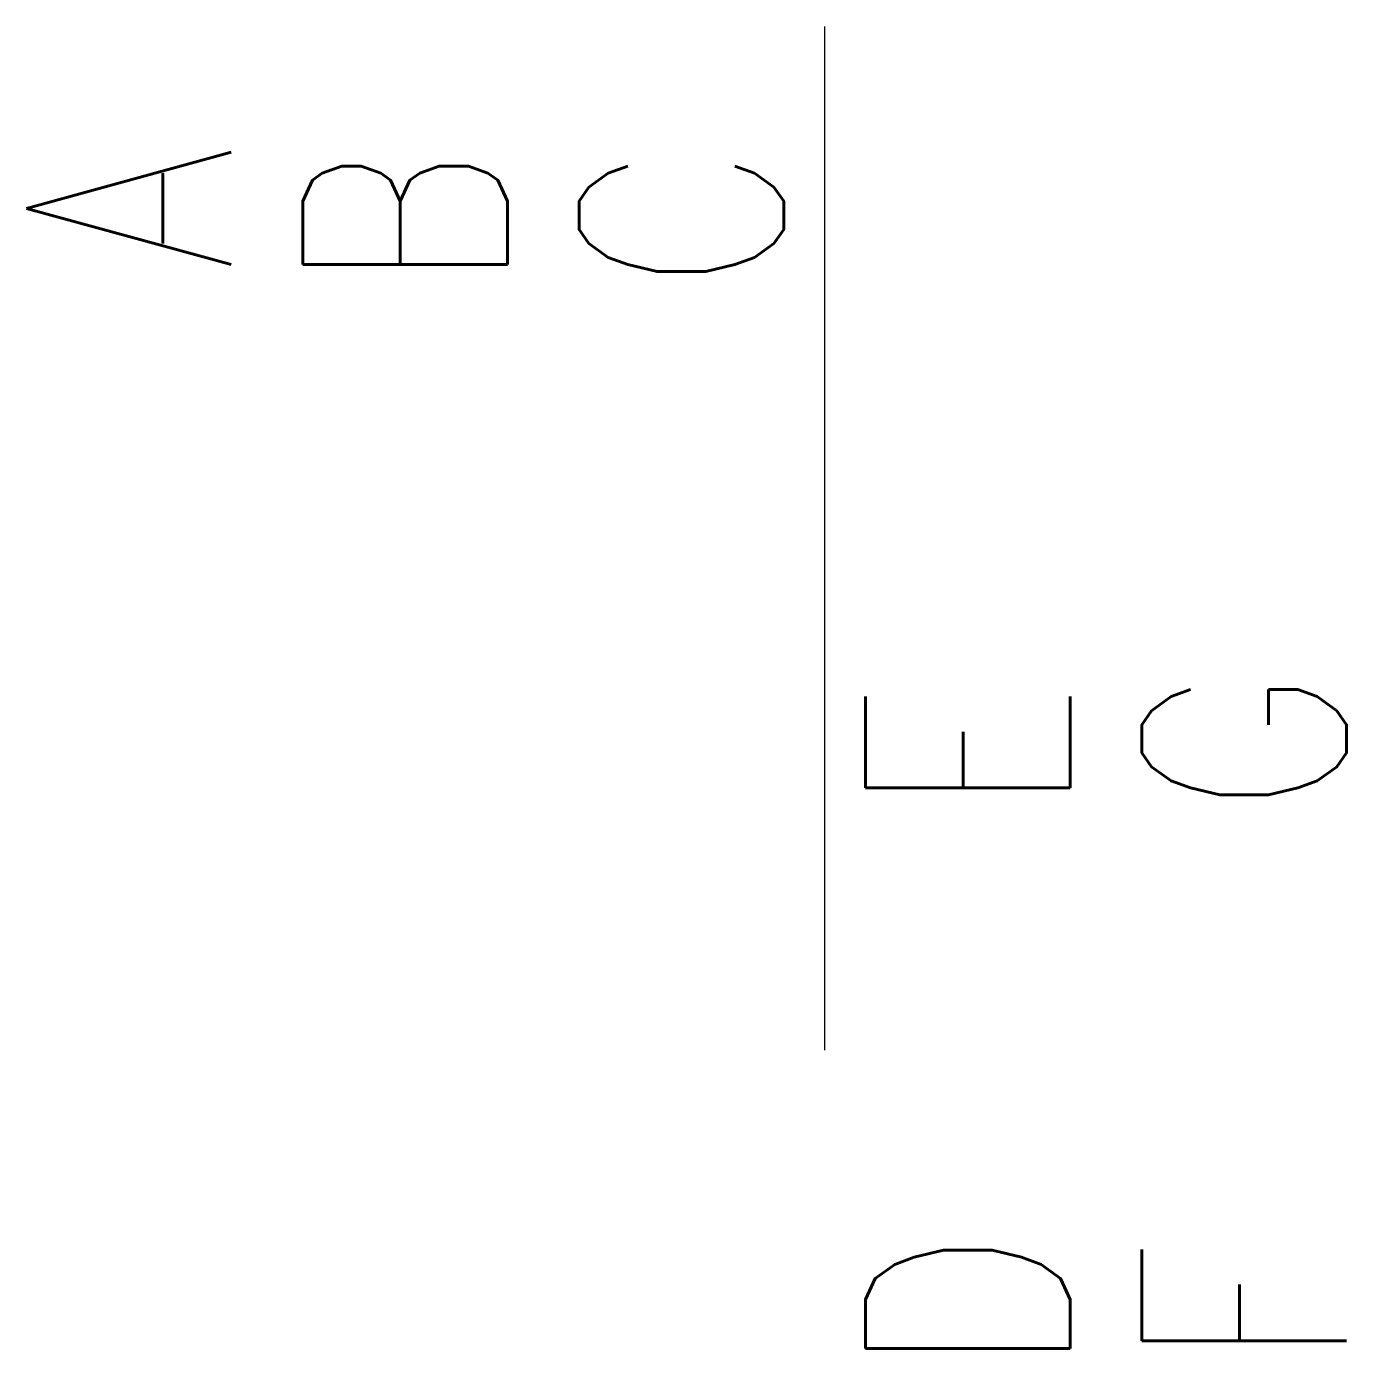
# Model space of a CAD drawing. Header units: inches. Extents: x -3.9 to 2.55, y -6.46 to 0.
import ezdxf
from ezdxf.enums import TextEntityAlignment as Align

# ---------------------------------------------------------------- set-up
doc = ezdxf.new("R2010")
doc.units = ezdxf.units.IN
doc.header["$MEASUREMENT"] = 0
doc.styles.add('L100', font='simplex.shx', dxfattribs={"width": 0.8, "height": 1})

msp = doc.modelspace()

# ---------------------------------------------------------------- linework, layer by layer
msp.add_line((0, 0), (0, -5))

# ---------------------------------------------------------------- texts
at = {"style": 'L100', "width": 0.8}
for tag, p in [('A', (-2.9, -0.58)), ('B', (-1.55, -0.58)), ('C', (-0.2, -0.58))]:
    msp.add_attdef(tag, text='', height=1, rotation=90, dxfattribs=at).set_placement(p, align=Align.RIGHT)
for tag, p in [('E', (0.2, -3.8566)), ('D', (0.2, -6.5954))]:
    msp.add_attdef(tag, text='', height=1, rotation=90, dxfattribs=at).set_placement(p, align=Align.TOP_LEFT)
for tag, p in [('G', (2.55, -3.8566)), ('F', (2.55, -6.5573))]:
    msp.add_attdef(tag, p, '', height=1, rotation=90, dxfattribs=at)

doc.saveas('drawing.dxf')
